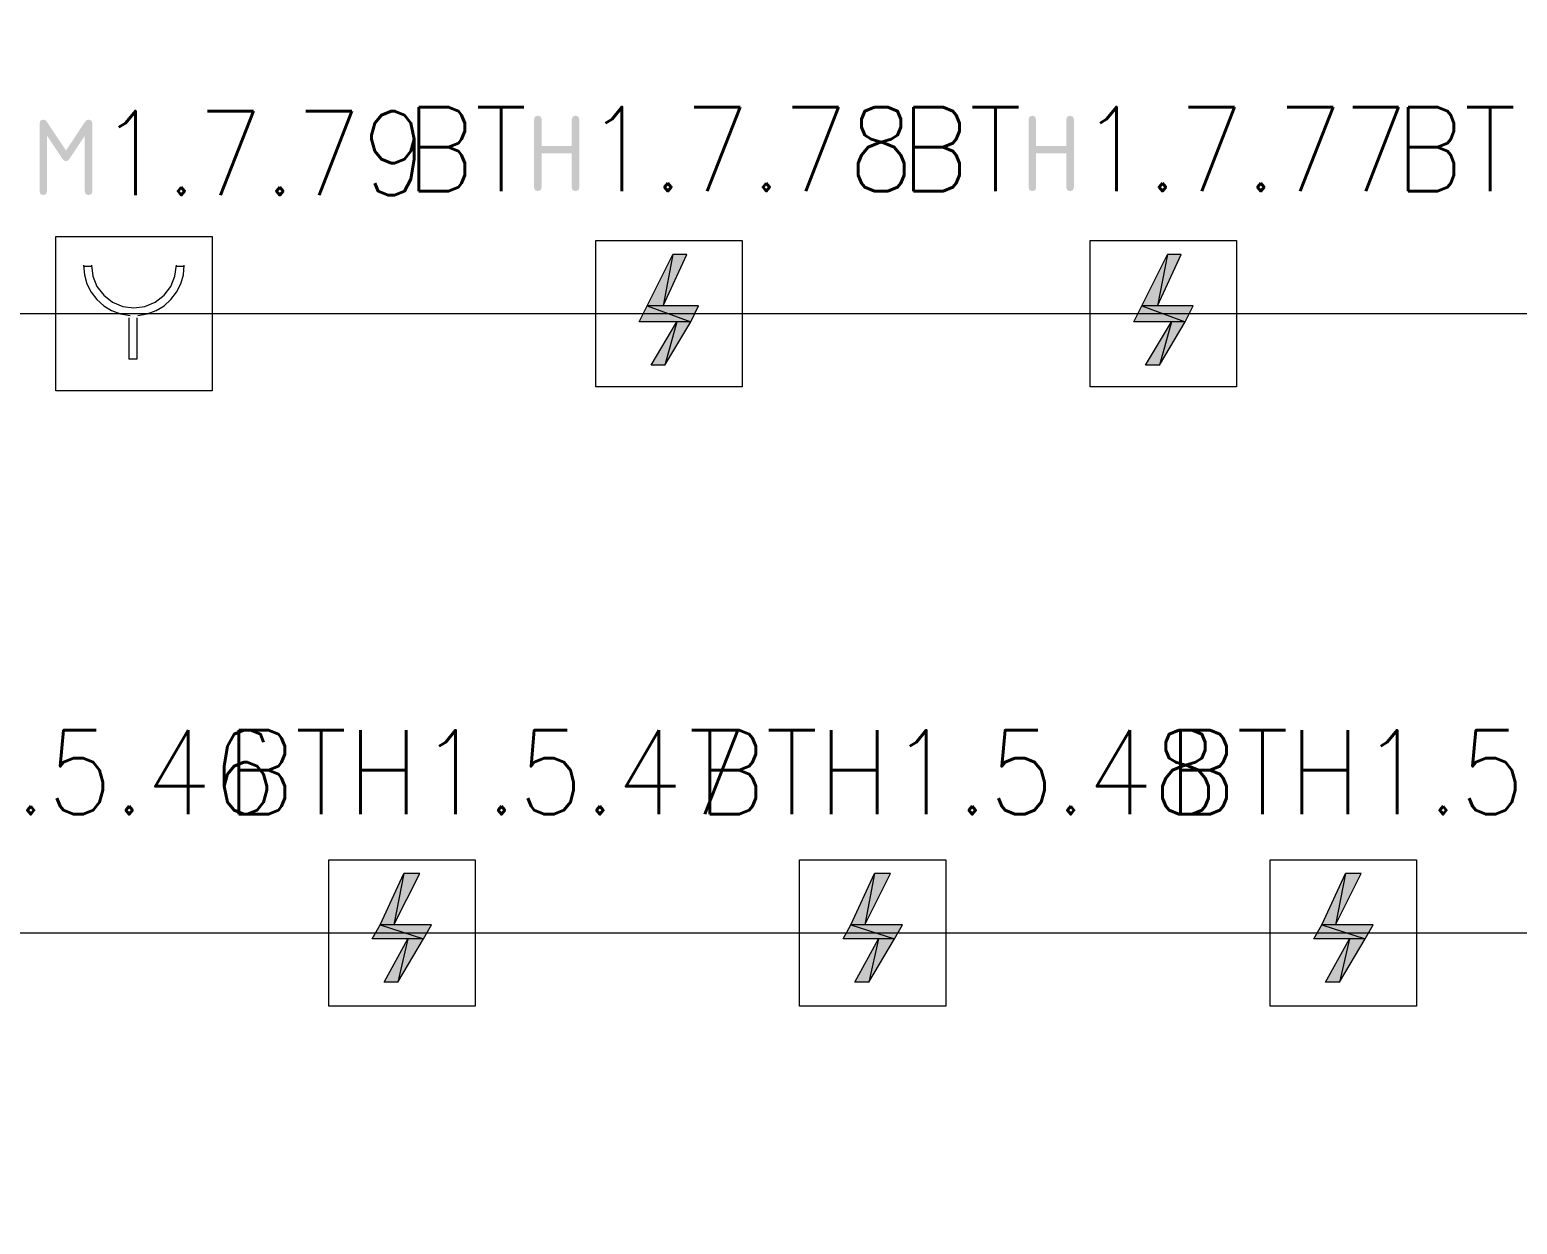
# Model space of a CAD drawing. Header units: millimetres. Extents: x 0 to 420, y 0 to 297.
# Drawn here: x 183.34 to 215.17, y 119.71 to 145.27 of the extents above; entities that cross this region are included whole.
import ezdxf

# ---------------------------------------------------------------- set-up
doc = ezdxf.new("R2010")
doc.units = ezdxf.units.MM
doc.styles.get("Standard").update_dxf_attribs({"font": 'STANDARD'})

msp = doc.modelspace()

# ---------------------------------------------------------------- hatches: boundary and pattern name
for points in [[(184.59902, 143.346509), (184.659309, 143.326252), (184.679497, 143.26548), (184.679497, 141.812477), (184.659309, 141.751981), (184.59902, 141.731999), (184.538248, 141.751981), (184.517991, 141.812477), (184.517991, 143.000346), (184.188916, 142.507559), (184.153776, 142.470628), (184.114502, 142.458501), (184.073987, 142.470628), (184.038434, 142.507559), (183.711012, 143.000346), (183.711012, 141.812477), (183.690755, 141.751981), (183.629983, 141.731999), (183.569487, 141.751981), (183.549506, 141.812477), (183.549506, 143.26548), (183.569487, 143.326252), (183.629983, 143.346509), (183.669671, 143.336311), (183.70109, 143.30627), (184.114502, 142.686153), (184.530118, 143.31068), (184.558781, 143.337483)], [(194.132839, 141.897144), (194.132839, 143.350147), (194.152821, 143.410918), (194.213317, 143.431176), (194.274088, 143.410918), (194.294345, 143.350147), (194.294345, 142.785151), (194.939818, 142.785151), (194.939818, 143.350147), (194.960075, 143.410918), (195.020847, 143.431176), (195.081136, 143.410918), (195.101324, 143.350147), (195.101324, 141.897144), (195.081136, 141.836648), (195.020847, 141.816666), (194.960075, 141.836648), (194.939818, 141.897144), (194.939818, 142.623645), (194.294345, 142.623645), (194.294345, 141.897144), (194.274088, 141.836648), (194.213317, 141.816666), (194.152821, 141.836648)], [(204.716172, 141.897144), (204.716172, 143.350147), (204.736154, 143.410918), (204.79665, 143.431176), (204.857421, 143.410918), (204.877679, 143.350147), (204.877679, 142.785151), (205.523152, 142.785151), (205.523152, 143.350147), (205.543409, 143.410918), (205.60418, 143.431176), (205.664469, 143.410918), (205.684658, 143.350147), (205.684658, 141.897144), (205.664469, 141.836648), (205.60418, 141.816666), (205.543409, 141.836648), (205.523152, 141.897144), (205.523152, 142.623645), (204.877679, 142.623645), (204.877679, 141.897144), (204.857421, 141.836648), (204.79665, 141.816666), (204.736154, 141.836648)]]:
    msp.add_hatch(color=7).paths.add_polyline_path(points, flags=0)
h = msp.add_hatch(color=1)
h.paths.add_polyline_path([(197.400334, 140.461999), (197.104001, 140.461999), (196.892334, 139.361333)], flags=0)
h.paths.add_polyline_path([(197.104001, 140.461999), (196.892334, 139.361333), (196.553668, 139.361333)], flags=0)
h = msp.add_hatch(color=1)
h.paths.add_polyline_path([(207.983668, 140.461999), (207.687334, 140.461999), (207.475668, 139.361333)], flags=0)
h.paths.add_polyline_path([(207.687334, 140.461999), (207.475668, 139.361333), (207.137001, 139.361333)], flags=0)
h = msp.add_hatch(color=1)
h.paths.add_polyline_path([(197.654334, 139.361333), (196.553668, 139.361333), (197.485001, 139.022666)], flags=0)
h.paths.add_polyline_path([(196.553668, 139.361333), (197.485001, 139.022666), (196.384334, 139.022666)], flags=0)
h = msp.add_hatch(color=1)
h.paths.add_polyline_path([(208.237668, 139.361333), (207.137001, 139.361333), (208.068334, 139.022666)], flags=0)
h.paths.add_polyline_path([(207.137001, 139.361333), (208.068334, 139.022666), (206.967668, 139.022666)], flags=0)
h = msp.add_hatch(color=1)
h.paths.add_polyline_path([(197.485001, 139.022666), (197.188668, 139.022666), (196.934668, 138.091333)], flags=0)
h.paths.add_polyline_path([(197.188668, 139.022666), (196.934668, 138.091333), (196.638334, 138.091333)], flags=0)
h = msp.add_hatch(color=1)
h.paths.add_polyline_path([(208.068334, 139.022666), (207.772001, 139.022666), (207.518001, 138.091333)], flags=0)
h.paths.add_polyline_path([(207.772001, 139.022666), (207.518001, 138.091333), (207.221668, 138.091333)], flags=0)
h = msp.add_hatch(color=1)
h.paths.add_polyline_path([(191.685334, 127.211666), (191.346668, 127.211666), (191.135001, 126.110999)], flags=0)
h.paths.add_polyline_path([(191.346668, 127.211666), (191.135001, 126.110999), (190.838668, 126.110999)], flags=0)
h = msp.add_hatch(color=1)
h.paths.add_polyline_path([(201.760668, 127.211666), (201.422001, 127.211666), (201.210334, 126.110999)], flags=0)
h.paths.add_polyline_path([(201.422001, 127.211666), (201.210334, 126.110999), (200.914001, 126.110999)], flags=0)
h = msp.add_hatch(color=1)
h.paths.add_polyline_path([(211.836001, 127.211666), (211.497334, 127.211666), (211.285668, 126.110999)], flags=0)
h.paths.add_polyline_path([(211.497334, 127.211666), (211.285668, 126.110999), (210.989334, 126.110999)], flags=0)
h = msp.add_hatch(color=1)
h.paths.add_polyline_path([(191.939334, 126.110999), (190.838668, 126.110999), (191.770001, 125.814666)], flags=0)
h.paths.add_polyline_path([(190.838668, 126.110999), (191.770001, 125.814666), (190.669334, 125.814666)], flags=0)
h = msp.add_hatch(color=1)
h.paths.add_polyline_path([(202.014668, 126.110999), (200.914001, 126.110999), (201.845334, 125.814666)], flags=0)
h.paths.add_polyline_path([(200.914001, 126.110999), (201.845334, 125.814666), (200.744668, 125.814666)], flags=0)
h = msp.add_hatch(color=1)
h.paths.add_polyline_path([(212.090001, 126.110999), (210.989334, 126.110999), (211.920667, 125.814666)], flags=0)
h.paths.add_polyline_path([(210.989334, 126.110999), (211.920667, 125.814666), (210.820001, 125.814666)], flags=0)
h = msp.add_hatch(color=1)
h.paths.add_polyline_path([(191.770001, 125.814666), (191.431334, 125.814666), (191.219668, 124.883333)], flags=0)
h.paths.add_polyline_path([(191.431334, 125.814666), (191.219668, 124.883333), (190.923334, 124.883333)], flags=0)
h = msp.add_hatch(color=1)
h.paths.add_polyline_path([(201.845334, 125.814666), (201.506668, 125.814666), (201.295001, 124.883333)], flags=0)
h.paths.add_polyline_path([(201.506668, 125.814666), (201.295001, 124.883333), (200.998668, 124.883333)], flags=0)
h = msp.add_hatch(color=1)
h.paths.add_polyline_path([(211.920667, 125.814666), (211.582001, 125.814666), (211.370334, 124.883333)], flags=0)
h.paths.add_polyline_path([(211.582001, 125.814666), (211.370334, 124.883333), (211.074001, 124.883333)], flags=0)

# ---------------------------------------------------------------- linework, layer by layer
at = {"color": 1, "lineweight": 0}
for points in [[(73.702335, 124.714), (76.538668, 124.714), (76.538668, 77.597), (297.434, 77.597), (297.434, 114.342333), (105.664001, 114.342333), (105.664001, 125.941666), (357.251, 125.941666), (357.251, 139.191999), (105.664001, 139.191999), (105.664001, 148.505333), (357.251, 148.505333), (357.251, 185.462333), (262.466667, 185.462333)], [(184.488668, 140.232371), (184.507885, 140.025485), (184.564406, 139.831354), (184.654627, 139.65388), (184.774947, 139.496961), (184.921762, 139.364501), (185.091469, 139.260398), (185.280467, 139.188555), (185.485152, 139.152871)], [(184.488668, 140.207999), (184.658001, 140.207999)], [(184.658001, 140.232917), (184.688687, 139.994697), (184.778683, 139.776257), (184.921843, 139.588312), (185.112026, 139.44158), (185.333925, 139.34964), (185.568168, 139.318993), (185.80241, 139.34964), (186.024309, 139.44158), (186.214492, 139.588312), (186.357653, 139.776257), (186.447648, 139.994697), (186.478334, 140.232917)], [(185.6512, 139.152858), (185.855884, 139.188544), (186.044877, 139.260391), (186.214579, 139.364499), (186.361389, 139.496965), (186.481706, 139.653885), (186.571928, 139.83136), (186.628455, 140.025484), (186.647685, 140.232358)], [(186.478334, 140.207999), (186.647668, 140.207999)], [(185.462334, 139.107333), (185.462334, 138.218333)], [(185.631668, 139.107333), (185.631668, 138.218333)], [(185.631668, 138.218333), (185.462334, 138.218333)]]:
    msp.add_lwpolyline(points, dxfattribs=at)
at = {"color": 7, "lineweight": 0}
for points in [[(183.896001, 140.842999), (187.240334, 140.842999)], [(195.453001, 140.758333), (198.585668, 140.758333)], [(206.036334, 140.758333), (209.169001, 140.758333)], [(189.738001, 127.507999), (192.870668, 127.507999)], [(199.813334, 127.507999), (202.946001, 127.507999)], [(209.888668, 127.507999), (213.021334, 127.507999)]]:
    msp.add_lwpolyline(points, dxfattribs=at)
at = {"color": 1, "lineweight": 0}
for points in [[(187.240334, 140.842999), (187.240334, 137.540999), (183.896001, 137.540999), (183.896001, 140.842999)], [(198.585668, 137.625666), (195.453001, 137.625666), (195.453001, 140.758333), (198.585668, 140.758333)], [(209.169001, 137.625666), (206.036334, 137.625666), (206.036334, 140.758333), (209.169001, 140.758333)], [(197.104001, 140.461999), (196.892334, 139.361333), (196.553668, 139.361333)], [(197.400334, 140.461999), (197.104001, 140.461999), (196.892334, 139.361333)], [(207.687334, 140.461999), (207.475668, 139.361333), (207.137001, 139.361333)], [(207.983668, 140.461999), (207.687334, 140.461999), (207.475668, 139.361333)], [(196.553668, 139.361333), (197.485001, 139.022666), (196.384334, 139.022666)], [(197.654334, 139.361333), (196.553668, 139.361333), (197.485001, 139.022666)], [(207.137001, 139.361333), (208.068334, 139.022666), (206.967668, 139.022666)], [(208.237668, 139.361333), (207.137001, 139.361333), (208.068334, 139.022666)], [(197.188668, 139.022666), (196.934668, 138.091333), (196.638334, 138.091333)], [(197.485001, 139.022666), (197.188668, 139.022666), (196.934668, 138.091333)], [(207.772001, 139.022666), (207.518001, 138.091333), (207.221668, 138.091333)], [(208.068334, 139.022666), (207.772001, 139.022666), (207.518001, 138.091333)], [(192.870668, 124.375333), (189.738001, 124.375333), (189.738001, 127.507999), (192.870668, 127.507999)], [(202.946001, 124.375333), (199.813334, 124.375333), (199.813334, 127.507999), (202.946001, 127.507999)], [(213.021334, 124.375333), (209.888668, 124.375333), (209.888668, 127.507999), (213.021334, 127.507999)], [(191.346668, 127.211666), (191.135001, 126.110999), (190.838668, 126.110999)], [(191.685334, 127.211666), (191.346668, 127.211666), (191.135001, 126.110999)], [(201.422001, 127.211666), (201.210334, 126.110999), (200.914001, 126.110999)], [(201.760668, 127.211666), (201.422001, 127.211666), (201.210334, 126.110999)], [(211.497334, 127.211666), (211.285668, 126.110999), (210.989334, 126.110999)], [(211.836001, 127.211666), (211.497334, 127.211666), (211.285668, 126.110999)], [(190.838668, 126.110999), (191.770001, 125.814666), (190.669334, 125.814666)], [(191.939334, 126.110999), (190.838668, 126.110999), (191.770001, 125.814666)], [(200.914001, 126.110999), (201.845334, 125.814666), (200.744668, 125.814666)], [(202.014668, 126.110999), (200.914001, 126.110999), (201.845334, 125.814666)], [(210.989334, 126.110999), (211.920667, 125.814666), (210.820001, 125.814666)], [(212.090001, 126.110999), (210.989334, 126.110999), (211.920667, 125.814666)], [(191.431334, 125.814666), (191.219668, 124.883333), (190.923334, 124.883333)], [(191.770001, 125.814666), (191.431334, 125.814666), (191.219668, 124.883333)], [(201.506668, 125.814666), (201.295001, 124.883333), (200.998668, 124.883333)], [(201.845334, 125.814666), (201.506668, 125.814666), (201.295001, 124.883333)], [(211.582001, 125.814666), (211.370334, 124.883333), (211.074001, 124.883333)], [(211.920667, 125.814666), (211.582001, 125.814666), (211.370334, 124.883333)]]:
    msp.add_lwpolyline(points, close=True, dxfattribs=at)

# ---------------------------------------------------------------- texts
at = {"color": 7, "char_height": 1.798339, "attachment_point": 1}
for s, insert, width in [('BT', (191.389007, 143.615005), 2.59760078), ('1.7.78', (195.24133, 143.615005), 5.79464789), ('BT', (201.97234, 143.615005), 2.59760078), ('1.7.77', (205.824663, 143.615005), 5.79464789), ('BT', (212.555674, 143.615005), 2.59760078), ('1.7.79', (184.82734, 143.530342), 5.79464789), ('BTH1.5.46', (177.46133, 130.280005), 10.790034), ('BTH1.5.47', (187.536667, 130.280005), 10.790034), ('BTH1.5.48', (197.612003, 130.280005), 10.790034), ('BTH1.5.49', (207.68734, 130.280005), 10.790034)]:
    msp.add_mtext(s, dxfattribs=dict(at, insert=insert, width=width))

doc.saveas('drawing.dxf')
